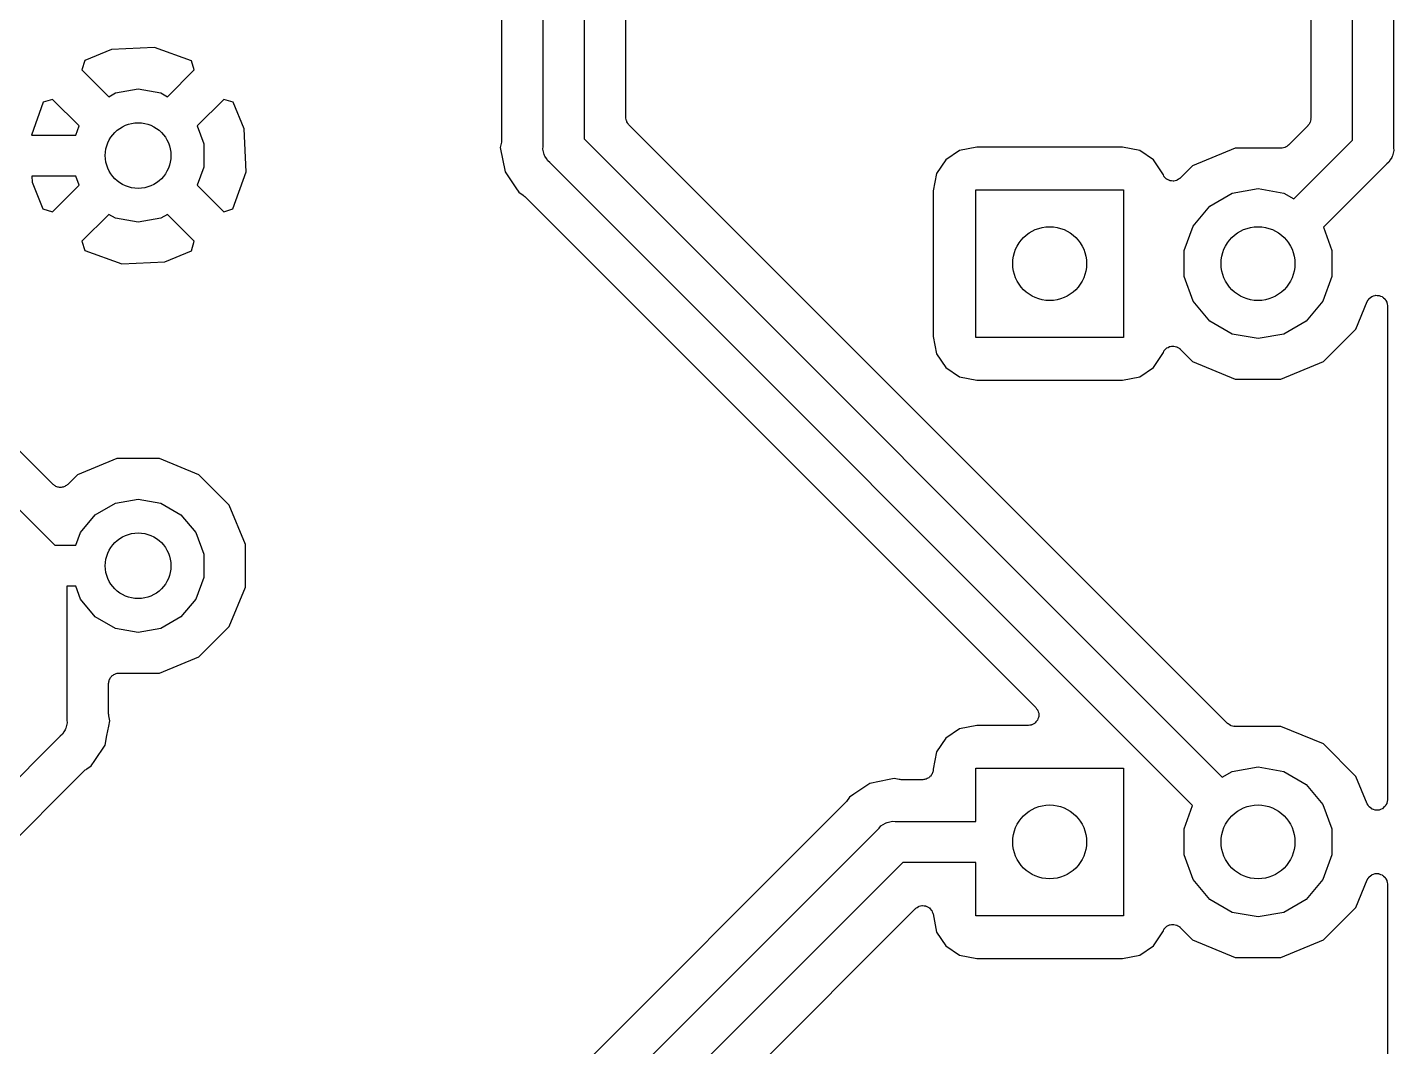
# Model space of a CAD drawing. Extents: x 137.1 to 186.2, y -96.2 to -47.4.
# Drawn here: x 169.27 to 185.93, y -71.84 to -59.41 of the extents above; entities that cross this region are included whole.
import ezdxf

# ---------------------------------------------------------------- set-up
doc = ezdxf.new("R2010")
doc.units = 0
doc.header["$MEASUREMENT"] = 0
doc.layers.add('BLACK', color=7, linetype='CONTINUOUS')

msp = doc.modelspace()

# ---------------------------------------------------------------- linework, layer by layer
at = {"layer": 'BLACK', "linetype": 'CONTINUOUS'}
for p, q in [((175.562, -60.8664), (175.562, -52.5787)), ((176.062, -52.486), (176.062, -60.7737)), ((176.57, -60.5107), (176.57, -52.5623)), ((185.928, -52.9544), (185.928, -60.8814)), ((185.428, -60.7887), (185.428, -53.0471)), ((175.054, -57.3526), (175.054, -60.7901)), ((184.92, -57.3912), (184.92, -60.5257)), ((170.299, -59.6825), (169.974, -59.8169)), ((170.822, -59.6576), (170.299, -59.6825)), ((171.275, -59.8205), (170.822, -59.6576)), ((169.974, -59.8169), (169.939, -59.9327)), ((169.939, -59.9327), (170.266, -60.2594)), ((170.982, -60.2594), (171.309, -59.9327)), ((171.309, -59.9327), (171.275, -59.8205)), ((169.58, -60.2919), (169.468, -60.3256)), ((169.904, -60.6157), (169.58, -60.2919)), ((170.266, -60.2594), (170.346, -60.2131)), ((170.346, -60.2131), (170.624, -60.1642)), ((170.624, -60.1642), (170.902, -60.2131)), ((170.902, -60.2131), (170.982, -60.2594)), ((171.668, -60.2919), (171.344, -60.6157)), ((171.784, -60.3267), (171.668, -60.2919)), ((169.468, -60.3256), (169.324, -60.7265)), ((171.918, -60.6512), (171.784, -60.3267)), ((169.864, -60.7265), (169.904, -60.6157)), ((171.344, -60.6157), (171.424, -60.8354)), ((176.571, -60.5162), (176.57, -60.5107)), ((176.571, -60.5218), (176.571, -60.5162)), ((176.575, -60.5378), (176.571, -60.5218)), ((176.578, -60.5542), (176.575, -60.5378)), ((176.581, -60.559), (176.578, -60.5542)), ((176.582, -60.5644), (176.581, -60.559)), ((176.592, -60.578), (176.582, -60.5644)), ((176.6, -60.5924), (176.592, -60.578)), ((176.604, -60.5959), (176.6, -60.5924)), ((176.607, -60.6005), (176.604, -60.5959)), ((183.904, -67.8968), (176.607, -60.6005)), ((184.883, -60.6155), (184.65, -60.8483)), ((184.886, -60.6109), (184.883, -60.6155)), ((184.89, -60.6074), (184.886, -60.6109)), ((184.899, -60.593), (184.89, -60.6074)), ((184.908, -60.5794), (184.899, -60.593)), ((184.91, -60.574), (184.908, -60.5794)), ((184.913, -60.5692), (184.91, -60.574)), ((184.915, -60.5528), (184.913, -60.5692)), ((184.92, -60.5368), (184.915, -60.5528)), ((184.92, -60.5257), (184.919, -60.5312)), ((184.919, -60.5312), (184.92, -60.5368)), ((169.324, -60.7265), (169.864, -60.7265)), ((171.943, -61.1741), (171.918, -60.6512)), ((175.054, -60.7901), (175.052, -60.8024)), ((176.062, -60.7737), (183.842, -68.5537)), ((184.712, -61.5052), (185.428, -60.7887)), ((171.424, -60.8354), (171.424, -61.1176)), ((175.052, -60.8149), (175.039, -60.8773)), ((175.039, -60.8773), (175.098, -61.1731)), ((175.052, -60.8024), (175.052, -60.8149)), ((175.559, -60.8994), (175.562, -60.8664)), ((175.568, -60.9315), (175.559, -60.8994)), ((175.574, -60.9641), (175.568, -60.9315)), ((175.579, -60.9738), (175.574, -60.9641)), ((180.639, -60.915), (180.471, -61.0273)), ((180.85, -60.8731), (180.639, -60.915)), ((182.624, -60.8731), (180.85, -60.8731)), ((182.835, -60.915), (182.624, -60.8731)), ((183.003, -61.0273), (182.835, -60.915)), ((183.997, -60.8855), (183.479, -61.0999)), ((184.56, -60.8855), (183.997, -60.8855)), ((184.566, -60.8845), (184.56, -60.8855)), ((184.571, -60.885), (184.566, -60.8845)), ((184.588, -60.8807), (184.571, -60.885)), ((184.604, -60.8778), (184.588, -60.8807)), ((184.609, -60.875), (184.604, -60.8778)), ((184.614, -60.8736), (184.609, -60.875)), ((184.628, -60.8641), (184.614, -60.8736)), ((184.642, -60.8558), (184.628, -60.8641)), ((184.646, -60.8515), (184.642, -60.8558)), ((184.65, -60.8483), (184.646, -60.8515)), ((185.923, -60.9465), (185.917, -60.9791)), ((185.931, -60.9144), (185.923, -60.9465)), ((185.928, -60.8814), (185.931, -60.9144)), ((171.424, -61.1176), (171.344, -61.3373)), ((175.582, -60.9846), (175.579, -60.9738)), ((175.601, -61.0118), (175.582, -60.9846)), ((175.618, -61.0405), (175.601, -61.0118)), ((175.643, -61.0618), (175.618, -61.0405)), ((183.48, -68.899), (175.643, -61.0618)), ((180.471, -61.0273), (180.358, -61.1953)), ((183.117, -61.198), (183.003, -61.0273)), ((183.479, -61.0999), (183.328, -61.2512)), ((185.847, -61.0768), (185.074, -61.8505)), ((185.873, -61.0555), (185.847, -61.0768)), ((185.889, -61.0268), (185.873, -61.0555)), ((185.908, -60.9996), (185.889, -61.0268)), ((185.911, -60.9888), (185.908, -60.9996)), ((185.917, -60.9791), (185.911, -60.9888)), ((169.326, -61.2265), (169.33, -61.3018)), ((169.864, -61.2265), (169.326, -61.2265)), ((169.904, -61.3373), (169.864, -61.2265)), ((171.78, -61.6274), (171.943, -61.1741)), ((175.098, -61.1731), (175.23, -61.3709)), ((180.358, -61.1953), (180.317, -61.406)), ((183.123, -61.2106), (183.117, -61.198)), ((183.13, -61.2273), (183.123, -61.2106)), ((183.132, -61.2304), (183.13, -61.2273)), ((183.134, -61.2343), (183.132, -61.2304)), ((183.147, -61.247), (183.134, -61.2343)), ((183.159, -61.2605), (183.147, -61.247)), ((183.162, -61.2625), (183.159, -61.2605)), ((183.165, -61.2654), (183.162, -61.2625)), ((183.182, -61.273), (183.165, -61.2654)), ((183.197, -61.2817), (183.182, -61.273)), ((183.202, -61.2823), (183.197, -61.2817)), ((183.205, -61.2841), (183.202, -61.2823)), ((183.223, -61.2856), (183.205, -61.2841)), ((183.241, -61.2884), (183.223, -61.2856)), ((183.245, -61.2876), (183.241, -61.2884)), ((183.249, -61.2879), (183.245, -61.2876)), ((183.267, -61.2833), (183.249, -61.2879)), ((183.284, -61.2798), (183.267, -61.2833)), ((183.288, -61.2776), (183.284, -61.2798)), ((183.292, -61.2765), (183.288, -61.2776)), ((183.307, -61.2662), (183.292, -61.2765)), ((183.322, -61.2569), (183.307, -61.2662)), ((183.325, -61.2536), (183.322, -61.2569)), ((183.328, -61.2512), (183.325, -61.2536)), ((169.33, -61.3018), (169.464, -61.6263)), ((169.58, -61.6611), (169.904, -61.3373)), ((171.344, -61.3373), (171.668, -61.6611)), ((175.23, -61.3709), (175.23, -61.3709)), ((175.23, -61.3709), (175.266, -61.4238)), ((175.266, -61.4238), (175.319, -61.4591)), ((175.319, -61.4591), (175.328, -61.4678)), ((175.328, -61.4678), (175.338, -61.4749)), ((180.317, -61.406), (180.317, -63.181)), ((180.837, -63.1935), (180.837, -61.3935)), ((180.837, -61.3935), (182.637, -61.3935)), ((182.637, -61.3935), (182.637, -63.1935)), ((183.69, -61.5934), (183.964, -61.4347)), ((183.964, -61.4347), (184.277, -61.3796)), ((184.277, -61.3796), (184.59, -61.4347)), ((184.59, -61.4347), (184.712, -61.5052)), ((169.464, -61.6263), (169.58, -61.6611)), ((171.668, -61.6611), (171.78, -61.6274)), ((175.338, -61.4749), (181.568, -67.7048)), ((183.486, -61.8366), (183.69, -61.5934)), ((170.266, -61.6936), (169.939, -62.0203)), ((170.346, -61.7399), (170.266, -61.6936)), ((170.624, -61.7888), (170.346, -61.7399)), ((170.902, -61.7399), (170.624, -61.7888)), ((170.982, -61.6936), (170.902, -61.7399)), ((171.309, -62.0203), (170.982, -61.6936)), ((183.377, -62.1348), (183.486, -61.8366)), ((185.074, -61.8505), (185.177, -62.1348)), ((169.939, -62.0203), (169.973, -62.1325)), ((169.973, -62.1325), (170.426, -62.2954)), ((171.274, -62.1361), (171.309, -62.0203)), ((170.426, -62.2954), (170.949, -62.2705)), ((170.949, -62.2705), (171.274, -62.1361)), ((183.377, -62.4522), (183.377, -62.1348)), ((185.177, -62.1348), (185.177, -62.4522)), ((183.486, -62.7504), (183.377, -62.4522)), ((185.177, -62.4522), (185.068, -62.7504)), ((169.586, -64.9849), (167.309, -62.7081)), ((183.69, -62.9936), (183.486, -62.7504)), ((185.068, -62.7504), (184.864, -62.9936)), ((185.471, -63.0911), (185.609, -62.7566)), ((185.609, -62.7566), (185.62, -62.7403)), ((185.62, -62.7403), (185.629, -62.7236)), ((185.629, -62.7236), (185.631, -62.7218)), ((185.631, -62.7218), (185.633, -62.7194)), ((185.633, -62.7194), (185.648, -62.7077)), ((185.648, -62.7077), (185.663, -62.6953)), ((185.663, -62.6953), (185.666, -62.6943)), ((185.666, -62.6943), (185.668, -62.6926)), ((185.668, -62.6926), (185.686, -62.6868)), ((185.686, -62.6868), (185.704, -62.6802)), ((185.704, -62.6802), (185.707, -62.6802)), ((185.707, -62.6802), (185.71, -62.6793)), ((185.71, -62.6793), (185.729, -62.6802)), ((185.729, -62.6802), (185.749, -62.6802)), ((185.749, -62.6802), (185.751, -62.6811)), ((185.751, -62.6811), (185.754, -62.6813)), ((185.754, -62.6813), (185.772, -62.6887)), ((185.772, -62.6887), (185.79, -62.6953)), ((185.79, -62.6953), (185.792, -62.6971)), ((185.792, -62.6971), (185.795, -62.6981)), ((185.795, -62.6981), (185.809, -62.7112)), ((185.809, -62.7112), (185.824, -62.7236)), ((185.824, -62.7236), (185.825, -62.726)), ((185.825, -62.726), (185.827, -62.7279)), ((185.827, -62.7279), (185.836, -62.7451)), ((185.836, -62.7451), (185.846, -62.7618)), ((185.846, -62.7618), (185.846, -62.7646)), ((185.846, -62.7646), (185.848, -62.7671)), ((185.848, -62.7671), (185.85, -62.7862)), ((185.85, -62.7862), (185.854, -62.8052)), ((185.854, -62.8052), (185.854, -68.8303)), ((166.896, -63.0134), (169.609, -65.7265)), ((183.964, -63.1523), (183.69, -62.9936)), ((184.864, -62.9936), (184.59, -63.1523)), ((185.075, -63.4871), (185.471, -63.0911)), ((180.317, -63.181), (180.358, -63.3917)), ((182.637, -63.1935), (180.837, -63.1935)), ((183.223, -63.3014), (183.241, -63.2986)), ((183.241, -63.2986), (183.245, -63.2994)), ((183.245, -63.2994), (183.249, -63.2991)), ((183.249, -63.2991), (183.267, -63.3037)), ((184.277, -63.2074), (183.964, -63.1523)), ((184.59, -63.1523), (184.277, -63.2074)), ((180.358, -63.3917), (180.471, -63.5597)), ((183.003, -63.5597), (183.117, -63.389)), ((183.117, -63.389), (183.123, -63.3764)), ((183.123, -63.3764), (183.13, -63.3597)), ((183.13, -63.3597), (183.132, -63.3566)), ((183.132, -63.3566), (183.134, -63.3527)), ((183.134, -63.3527), (183.147, -63.34)), ((183.147, -63.34), (183.159, -63.3265)), ((183.159, -63.3265), (183.162, -63.3245)), ((183.162, -63.3245), (183.165, -63.3216)), ((183.165, -63.3216), (183.182, -63.314)), ((183.182, -63.314), (183.197, -63.3053)), ((183.197, -63.3053), (183.202, -63.3047)), ((183.202, -63.3047), (183.205, -63.3029)), ((183.205, -63.3029), (183.223, -63.3014)), ((183.267, -63.3037), (183.284, -63.3072)), ((183.284, -63.3072), (183.288, -63.3094)), ((183.288, -63.3094), (183.292, -63.3105)), ((183.292, -63.3105), (183.307, -63.3208)), ((183.307, -63.3208), (183.322, -63.3301)), ((183.322, -63.3301), (183.325, -63.3334)), ((183.325, -63.3334), (183.328, -63.3358)), ((183.328, -63.3358), (183.479, -63.4871)), ((180.471, -63.5597), (180.639, -63.672)), ((182.835, -63.672), (183.003, -63.5597)), ((183.479, -63.4871), (183.997, -63.7015)), ((184.557, -63.7015), (185.075, -63.4871)), ((180.639, -63.672), (180.85, -63.7139)), ((180.85, -63.7139), (182.624, -63.7139)), ((182.624, -63.7139), (182.835, -63.672)), ((183.997, -63.7015), (184.557, -63.7015)), ((170.364, -64.6685), (169.883, -64.8676)), ((170.884, -64.6685), (170.364, -64.6685)), ((171.365, -64.8676), (170.884, -64.6685)), ((169.883, -64.8676), (169.766, -64.9849)), ((171.733, -65.2356), (171.365, -64.8676)), ((169.595, -64.9913), (169.586, -64.9849)), ((169.603, -64.9991), (169.595, -64.9913)), ((169.613, -65.0038), (169.603, -64.9991)), ((169.622, -65.0102), (169.613, -65.0038)), ((169.633, -65.0131), (169.622, -65.0102)), ((169.643, -65.0178), (169.633, -65.0131)), ((169.654, -65.0188), (169.643, -65.0178)), ((169.665, -65.0216), (169.654, -65.0188)), ((169.676, -65.0207), (169.665, -65.0216)), ((169.687, -65.0216), (169.676, -65.0207)), ((169.698, -65.0188), (169.687, -65.0216)), ((169.709, -65.0178), (169.698, -65.0188)), ((169.719, -65.0131), (169.709, -65.0178)), ((169.73, -65.0102), (169.719, -65.0131)), ((169.739, -65.0038), (169.73, -65.0102)), ((169.749, -64.9991), (169.739, -65.0038)), ((169.757, -64.9913), (169.749, -64.9991)), ((169.766, -64.9849), (169.757, -64.9913)), ((170.102, -65.3542), (170.346, -65.2131)), ((170.346, -65.2131), (170.624, -65.1642)), ((170.624, -65.1642), (170.902, -65.2131)), ((170.902, -65.2131), (171.146, -65.3542)), ((171.932, -65.7163), (171.733, -65.2356)), ((169.92, -65.5703), (170.102, -65.3542)), ((171.146, -65.3542), (171.328, -65.5703)), ((169.864, -65.7265), (169.92, -65.5703)), ((171.328, -65.5703), (171.424, -65.8354)), ((169.609, -65.7265), (169.864, -65.7265)), ((171.932, -66.2367), (171.932, -65.7163)), ((171.424, -65.8354), (171.424, -66.1176)), ((171.424, -66.1176), (171.328, -66.3827)), ((169.864, -66.2265), (169.756, -66.2265)), ((169.756, -66.2265), (169.756, -67.8565)), ((169.92, -66.3827), (169.864, -66.2265)), ((171.733, -66.7174), (171.932, -66.2367)), ((170.102, -66.5988), (169.92, -66.3827)), ((171.328, -66.3827), (171.146, -66.5988)), ((170.346, -66.7399), (170.102, -66.5988)), ((171.146, -66.5988), (170.902, -66.7399)), ((170.624, -66.7888), (170.346, -66.7399)), ((170.902, -66.7399), (170.624, -66.7888)), ((171.365, -67.0854), (171.733, -66.7174)), ((170.884, -67.2845), (171.365, -67.0854)), ((170.327, -67.3015), (170.338, -67.2977)), ((170.338, -67.2977), (170.347, -67.2922)), ((170.347, -67.2922), (170.358, -67.2902)), ((170.358, -67.2902), (170.369, -67.2864)), ((170.369, -67.2864), (170.38, -67.2864)), ((170.38, -67.2864), (170.391, -67.2845)), ((170.391, -67.2845), (170.884, -67.2845)), ((170.264, -67.4115), (170.266, -67.4006)), ((170.264, -67.7802), (170.264, -67.4115)), ((170.266, -67.3894), (170.27, -67.379)), ((170.266, -67.4006), (170.266, -67.3894)), ((170.27, -67.379), (170.271, -67.3681)), ((170.271, -67.3681), (170.277, -67.3584)), ((170.277, -67.3584), (170.281, -67.348)), ((170.281, -67.348), (170.288, -67.3395)), ((170.288, -67.3395), (170.294, -67.3299)), ((170.294, -67.3299), (170.302, -67.3227)), ((170.302, -67.3227), (170.309, -67.3142)), ((170.309, -67.3142), (170.319, -67.3087)), ((170.319, -67.3087), (170.327, -67.3015)), ((170.266, -67.7925), (170.264, -67.7802)), ((170.266, -67.805), (170.266, -67.7925)), ((181.568, -67.7048), (181.577, -67.7183)), ((181.577, -67.7183), (181.588, -67.7311)), ((181.588, -67.7311), (181.59, -67.7363)), ((181.59, -67.7363), (181.593, -67.7409)), ((181.593, -67.7409), (181.597, -67.7569)), ((181.597, -67.7569), (181.603, -67.7725)), ((181.603, -67.7725), (181.603, -67.7781)), ((181.603, -67.7781), (181.604, -67.7835)), ((181.604, -67.7835), (181.603, -67.8)), ((169.739, -67.9639), (169.736, -67.9747)), ((169.744, -67.9542), (169.739, -67.9639)), ((169.75, -67.9216), (169.744, -67.9542)), ((169.759, -67.8895), (169.75, -67.9216)), ((169.756, -67.8565), (169.759, -67.8895)), ((170.243, -68.0461), (170.266, -67.9298)), ((170.279, -67.8674), (170.266, -67.805)), ((170.266, -67.9298), (170.279, -67.8674)), ((170.266, -67.9298), (170.266, -67.9298)), ((180.639, -67.9635), (180.471, -68.0758)), ((180.85, -67.9216), (180.639, -67.9635)), ((181.478, -67.9216), (180.85, -67.9216)), ((181.494, -67.9187), (181.478, -67.9216)), ((181.511, -67.9172), (181.494, -67.9187)), ((181.516, -67.9149), (181.511, -67.9172)), ((181.521, -67.9139), (181.516, -67.9149)), ((181.536, -67.9056), (181.521, -67.9139)), ((181.551, -67.8986), (181.536, -67.9056)), ((181.555, -67.8946), (181.551, -67.8986)), ((181.56, -67.8918), (181.555, -67.8946)), ((181.57, -67.8791), (181.56, -67.8918)), ((181.582, -67.8674), (181.57, -67.8791)), ((181.584, -67.8623), (181.582, -67.8674)), ((181.588, -67.8581), (181.584, -67.8623)), ((181.594, -67.8425), (181.588, -67.8581)), ((181.601, -67.8274), (181.594, -67.8425)), ((181.603, -67.8166), (181.601, -67.8219)), ((181.601, -67.8219), (181.601, -67.8274)), ((181.603, -67.8), (181.603, -67.8166)), ((183.908, -67.9), (183.904, -67.8968)), ((183.912, -67.9043), (183.908, -67.9)), ((183.926, -67.9126), (183.912, -67.9043)), ((183.94, -67.9221), (183.926, -67.9126)), ((183.945, -67.9235), (183.94, -67.9221)), ((183.95, -67.9263), (183.945, -67.9235)), ((183.966, -67.9292), (183.95, -67.9263)), ((183.983, -67.9335), (183.966, -67.9292)), ((183.988, -67.933), (183.983, -67.9335)), ((183.994, -67.934), (183.988, -67.933)), ((184.557, -67.934), (183.994, -67.934)), ((185.075, -68.1484), (184.557, -67.934)), ((169.675, -68.0519), (166.819, -70.9081)), ((169.7, -68.0306), (169.675, -68.0519)), ((169.717, -68.0019), (169.7, -68.0306)), ((169.736, -67.9747), (169.717, -68.0019)), ((170.22, -68.1632), (170.243, -68.0461)), ((180.471, -68.0758), (180.358, -68.2438)), ((170.095, -68.3507), (170.22, -68.1632)), ((180.358, -68.2438), (180.317, -68.4545)), ((185.471, -68.5444), (185.075, -68.1484)), ((169.98, -68.465), (169.99, -68.4579)), ((169.99, -68.4579), (169.999, -68.4492)), ((169.999, -68.4492), (170.052, -68.4139)), ((170.052, -68.4139), (170.095, -68.3507)), ((180.317, -68.457), (180.315, -68.4679)), ((180.317, -68.4545), (180.317, -68.457)), ((180.837, -69.092), (180.837, -68.442)), ((180.837, -68.442), (182.637, -68.442)), ((182.637, -68.442), (182.637, -70.242)), ((183.964, -68.4832), (184.277, -68.4281)), ((184.277, -68.4281), (184.59, -68.4832)), ((167.261, -71.1842), (169.98, -68.465)), ((179.545, -68.628), (179.348, -68.7602)), ((179.779, -68.5816), (179.545, -68.628)), ((179.841, -68.5692), (179.779, -68.5816)), ((179.779, -68.5816), (179.779, -68.5816)), ((179.904, -68.5816), (179.841, -68.5692)), ((179.916, -68.5818), (179.904, -68.5816)), ((179.928, -68.584), (179.916, -68.5818)), ((180.19, -68.584), (179.928, -68.584)), ((180.201, -68.5821), (180.19, -68.584)), ((180.212, -68.5821), (180.201, -68.5821)), ((180.222, -68.5783), (180.212, -68.5821)), ((180.233, -68.5763), (180.222, -68.5783)), ((180.243, -68.5708), (180.233, -68.5763)), ((180.253, -68.567), (180.243, -68.5708)), ((180.262, -68.5598), (180.253, -68.567)), ((180.271, -68.5543), (180.262, -68.5598)), ((180.278, -68.5458), (180.271, -68.5543)), ((180.287, -68.5386), (180.278, -68.5458)), ((180.292, -68.529), (180.287, -68.5386)), ((180.3, -68.5205), (180.292, -68.529)), ((180.303, -68.5101), (180.3, -68.5205)), ((180.309, -68.5004), (180.303, -68.5101)), ((180.311, -68.4895), (180.309, -68.5004)), ((180.315, -68.4791), (180.311, -68.4895)), ((180.315, -68.4679), (180.315, -68.4791)), ((183.842, -68.5537), (183.964, -68.4832)), ((184.59, -68.4832), (184.864, -68.6419)), ((185.609, -68.8789), (185.471, -68.5444)), ((179.295, -68.7955), (179.259, -68.8484)), ((179.348, -68.7602), (179.295, -68.7955)), ((179.348, -68.7602), (179.348, -68.7602)), ((184.864, -68.6419), (185.068, -68.8851)), ((179.244, -68.8676), (167.029, -81.0827)), ((179.251, -68.8574), (179.244, -68.8676)), ((179.259, -68.8484), (179.251, -68.8574)), ((183.377, -69.1833), (183.48, -68.899)), ((185.068, -68.8851), (185.177, -69.1833)), ((185.62, -68.8952), (185.609, -68.8789)), ((185.629, -68.9119), (185.62, -68.8952)), ((185.631, -68.9137), (185.629, -68.9119)), ((185.633, -68.9161), (185.631, -68.9137)), ((185.648, -68.9278), (185.633, -68.9161)), ((185.663, -68.9402), (185.648, -68.9278)), ((185.666, -68.9412), (185.663, -68.9402)), ((185.668, -68.9429), (185.666, -68.9412)), ((185.686, -68.9487), (185.668, -68.9429)), ((185.704, -68.9553), (185.686, -68.9487)), ((185.707, -68.9553), (185.704, -68.9553)), ((185.71, -68.9562), (185.707, -68.9553)), ((185.729, -68.9553), (185.71, -68.9562)), ((185.749, -68.9553), (185.729, -68.9553)), ((185.751, -68.9544), (185.749, -68.9553)), ((185.754, -68.9542), (185.751, -68.9544)), ((185.772, -68.9468), (185.754, -68.9542)), ((185.79, -68.9402), (185.772, -68.9468)), ((185.792, -68.9384), (185.79, -68.9402)), ((185.795, -68.9374), (185.792, -68.9384)), ((185.809, -68.9243), (185.795, -68.9374)), ((185.824, -68.9119), (185.809, -68.9243)), ((185.825, -68.9095), (185.824, -68.9119)), ((185.827, -68.9076), (185.825, -68.9095)), ((185.836, -68.8904), (185.827, -68.9076)), ((185.846, -68.8737), (185.836, -68.8904)), ((185.848, -68.8684), (185.846, -68.8709)), ((185.846, -68.8709), (185.846, -68.8737)), ((185.85, -68.8493), (185.848, -68.8684)), ((185.854, -68.8303), (185.85, -68.8493)), ((179.707, -69.131), (179.734, -69.1119)), ((179.734, -69.1119), (179.745, -69.109)), ((179.745, -69.109), (179.754, -69.1035)), ((179.754, -69.1035), (179.787, -69.0977)), ((179.787, -69.0977), (179.819, -69.0891)), ((179.819, -69.0891), (179.852, -69.092)), ((179.852, -69.092), (180.837, -69.092)), ((167.197, -81.6324), (179.657, -69.1729)), ((179.657, -69.1729), (179.678, -69.1475)), ((179.678, -69.1475), (179.707, -69.131)), ((183.377, -69.5007), (183.377, -69.1833)), ((185.177, -69.1833), (185.177, -69.5007)), ((179.945, -69.592), (167.616, -81.9205)), ((180.837, -69.592), (179.945, -69.592)), ((180.837, -70.242), (180.837, -69.592)), ((183.486, -69.7989), (183.377, -69.5007)), ((185.177, -69.5007), (185.068, -69.7989)), ((185.609, -69.8051), (185.62, -69.7888)), ((185.62, -69.7888), (185.629, -69.7721)), ((185.629, -69.7721), (185.631, -69.7703)), ((185.631, -69.7703), (185.633, -69.7679)), ((185.633, -69.7679), (185.648, -69.7562)), ((185.648, -69.7562), (185.663, -69.7438)), ((185.663, -69.7438), (185.666, -69.7428)), ((185.666, -69.7428), (185.668, -69.7411)), ((185.668, -69.7411), (185.686, -69.7353)), ((185.686, -69.7353), (185.704, -69.7287)), ((185.704, -69.7287), (185.707, -69.7287)), ((185.707, -69.7287), (185.71, -69.7278)), ((185.71, -69.7278), (185.729, -69.7287)), ((185.729, -69.7287), (185.749, -69.7287)), ((185.749, -69.7287), (185.751, -69.7296)), ((185.751, -69.7296), (185.754, -69.7298)), ((185.754, -69.7298), (185.772, -69.7372)), ((185.772, -69.7372), (185.79, -69.7438)), ((185.79, -69.7438), (185.792, -69.7456)), ((185.792, -69.7456), (185.795, -69.7466)), ((185.795, -69.7466), (185.809, -69.7597)), ((185.809, -69.7597), (185.824, -69.7721)), ((185.824, -69.7721), (185.825, -69.7745)), ((185.825, -69.7745), (185.827, -69.7764)), ((185.827, -69.7764), (185.836, -69.7936)), ((185.836, -69.7936), (185.846, -69.8103)), ((183.69, -70.0421), (183.486, -69.7989)), ((185.068, -69.7989), (184.864, -70.0421)), ((185.471, -70.1396), (185.609, -69.8051)), ((185.846, -69.8103), (185.846, -69.8131)), ((185.846, -69.8131), (185.848, -69.8156)), ((185.848, -69.8156), (185.85, -69.8347)), ((185.85, -69.8347), (185.854, -69.8537)), ((185.854, -69.8537), (185.853, -82.6699)), ((180.122, -70.1399), (180.136, -70.1296)), ((180.136, -70.1296), (180.14, -70.1285)), ((180.14, -70.1285), (180.144, -70.1263)), ((180.144, -70.1263), (180.162, -70.1228)), ((180.162, -70.1228), (180.179, -70.1182)), ((180.179, -70.1182), (180.183, -70.1185)), ((180.183, -70.1185), (180.187, -70.1177)), ((180.187, -70.1177), (180.205, -70.1204)), ((180.205, -70.1204), (180.223, -70.122)), ((180.223, -70.122), (180.227, -70.1238)), ((180.227, -70.1238), (180.231, -70.1244)), ((180.231, -70.1244), (180.247, -70.1331)), ((183.964, -70.2008), (183.69, -70.0421)), ((184.864, -70.0421), (184.59, -70.2008)), ((172.659, -77.5958), (180.1, -70.1549)), ((180.1, -70.1549), (180.104, -70.1525)), ((180.104, -70.1525), (180.106, -70.1492)), ((180.106, -70.1492), (180.122, -70.1399)), ((180.247, -70.1331), (180.263, -70.1407)), ((180.263, -70.1407), (180.266, -70.1436)), ((180.266, -70.1436), (180.27, -70.1456)), ((180.27, -70.1456), (180.281, -70.1591)), ((180.281, -70.1591), (180.294, -70.1718)), ((180.294, -70.1718), (180.296, -70.1756)), ((180.296, -70.1756), (180.299, -70.1788)), ((180.299, -70.1788), (180.305, -70.1955)), ((180.305, -70.1955), (180.313, -70.2118)), ((180.313, -70.2118), (180.313, -70.216)), ((180.313, -70.216), (180.315, -70.2199)), ((180.315, -70.2199), (180.358, -70.4402)), ((182.637, -70.242), (180.837, -70.242)), ((184.277, -70.2559), (183.964, -70.2008)), ((184.59, -70.2008), (184.277, -70.2559)), ((185.075, -70.5356), (185.471, -70.1396)), ((180.358, -70.4402), (180.471, -70.6082)), ((183.003, -70.6082), (183.117, -70.4375)), ((183.117, -70.4375), (183.123, -70.4249)), ((183.123, -70.4249), (183.13, -70.4082)), ((183.13, -70.4082), (183.132, -70.4051)), ((183.132, -70.4051), (183.134, -70.4012)), ((183.134, -70.4012), (183.147, -70.3885)), ((183.147, -70.3885), (183.159, -70.375)), ((183.159, -70.375), (183.162, -70.373)), ((183.162, -70.373), (183.165, -70.3701)), ((183.165, -70.3701), (183.182, -70.3625)), ((183.182, -70.3625), (183.197, -70.3538)), ((183.197, -70.3538), (183.202, -70.3532)), ((183.202, -70.3532), (183.205, -70.3514)), ((183.205, -70.3514), (183.223, -70.3499)), ((183.223, -70.3499), (183.241, -70.3471)), ((183.241, -70.3471), (183.245, -70.3479)), ((183.245, -70.3479), (183.249, -70.3476)), ((183.249, -70.3476), (183.267, -70.3522)), ((183.267, -70.3522), (183.284, -70.3557)), ((183.284, -70.3557), (183.288, -70.3579)), ((183.288, -70.3579), (183.292, -70.359)), ((183.292, -70.359), (183.307, -70.3693)), ((183.307, -70.3693), (183.322, -70.3786)), ((183.322, -70.3786), (183.325, -70.3819)), ((183.325, -70.3819), (183.328, -70.3843)), ((183.328, -70.3843), (183.479, -70.5356)), ((180.471, -70.6082), (180.639, -70.7205)), ((182.835, -70.7205), (183.003, -70.6082)), ((183.479, -70.5356), (183.997, -70.75)), ((184.557, -70.75), (185.075, -70.5356)), ((180.639, -70.7205), (180.85, -70.7624)), ((180.85, -70.7624), (182.624, -70.7624)), ((182.624, -70.7624), (182.835, -70.7205)), ((183.997, -70.75), (184.557, -70.75))]:
    msp.add_line(p, q, dxfattribs=at)
at = {"layer": 'BLACK'}
for centre, radius in [((170.624, -60.9765), 0.4), ((181.737, -62.2935), 0.45), ((184.277, -62.2935), 0.45), ((170.624, -65.9765), 0.4), ((181.737, -69.342), 0.45), ((184.277, -69.342), 0.45)]:
    msp.add_circle(centre, radius, dxfattribs=at)

doc.saveas('drawing.dxf')
